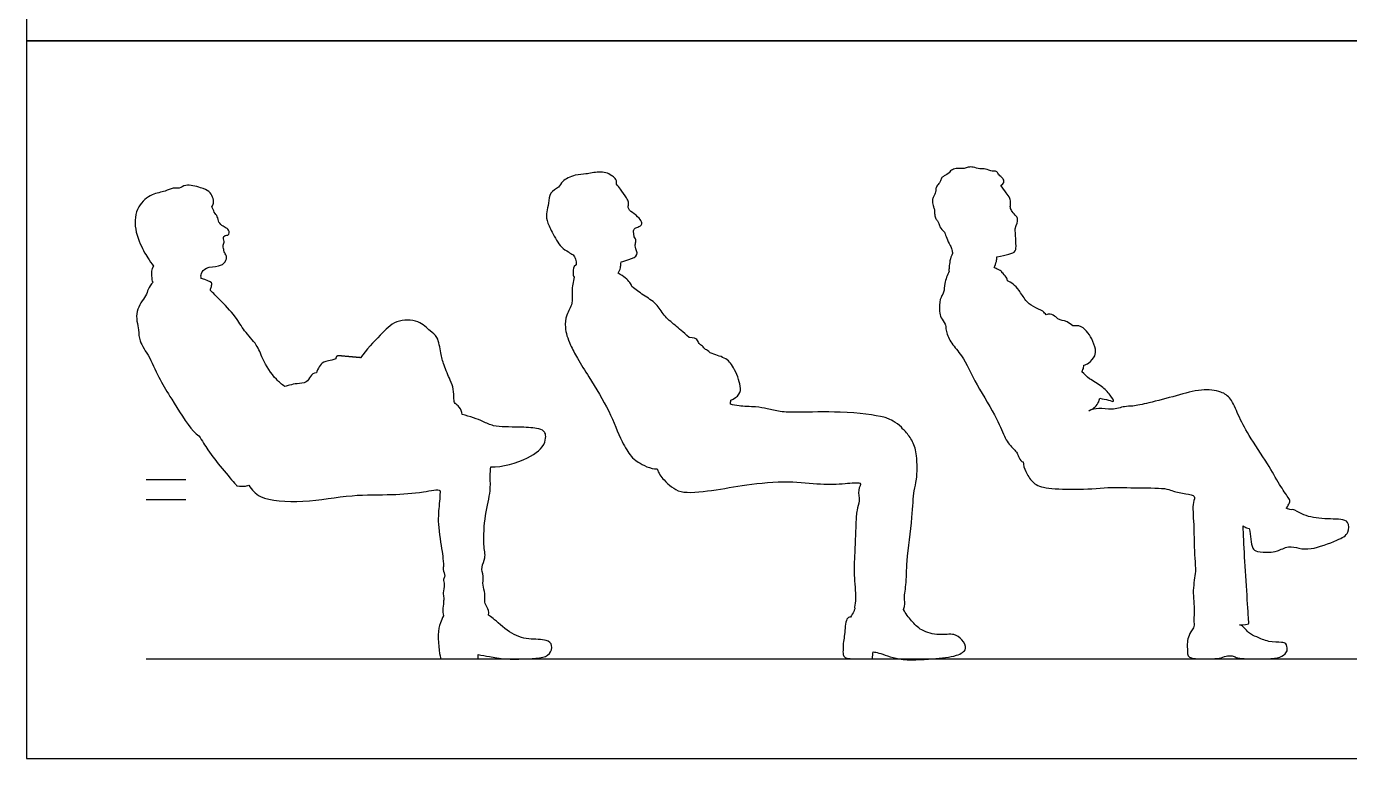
# Model space of a CAD drawing. Header units: millimetres. Extents: x 11.2 to 50.9, y -0.3 to 14.1.
# Drawn here: x 29.382 to 32.754, y 0.177 to 2.042 of the extents above; entities that cross this region are included whole.
import ezdxf

# ---------------------------------------------------------------- set-up
doc = ezdxf.new("R2010")
doc.units = ezdxf.units.MM
for name, color, linetype, true_color in [('AG-DIAGRAM', 7, 'Continuous', 0xfecc66), ('AG-GUIDE', 7, 'Continuous', 0xcccccc), ('AG-OUTLINE', 7, 'Continuous', 0x8000ff), ('X-VPRT', 6, 'Continuous', 0xff00ff)]:
    doc.layers.add(name, color=color, linetype=linetype, true_color=true_color)

msp = doc.modelspace()

# ---------------------------------------------------------------- linework, layer by layer
at = {"layer": 'AG-DIAGRAM'}
msp.add_line((29.6864, 0.4311), (38.5256, 0.4311), dxfattribs=at)
at = {"layer": 'AG-GUIDE'}
for p, q in [((29.6864, 0.8883), (29.788, 0.8883)), ((29.6864, 0.8375), (29.788, 0.8375))]:
    msp.add_line(p, q, dxfattribs=at)
at = {"layer": 'AG-OUTLINE'}
for points, knots in [([(30.8857, 1.6404), (30.8879, 1.6538), (30.8716, 1.6624), (30.8598, 1.6725), (30.8229, 1.6705), (30.808, 1.6656), (30.7796, 1.6661), (30.7464, 1.6493), (30.7397, 1.6318), (30.7137, 1.6203), (30.7136, 1.5914), (30.7068, 1.5705), (30.7068, 1.547), (30.7212, 1.5186), (30.7425, 1.4786), (30.7622, 1.469), (30.771, 1.4622), (30.7749, 1.4607)], [4.518175, 4.518175, 4.518175, 4.518175, 4.784738, 5.025477, 5.366177, 5.604092, 5.910167, 6.257349, 6.503253, 6.792342, 7.092113, 7.366822, 7.638807, 7.971613, 8.361738, 8.6328, 8.845712, 8.845712, 8.845712, 8.845712]), ([(31.8657, 1.6376), (31.8744, 1.6427), (31.8734, 1.652), (31.8673, 1.6588), (31.8583, 1.6653), (31.8546, 1.6753), (31.8428, 1.6716), (31.8264, 1.6813), (31.8119, 1.6776), (31.7953, 1.6849), (31.782, 1.6846), (31.7719, 1.6791), (31.7599, 1.6812), (31.7482, 1.6809), (31.7364, 1.675), (31.7343, 1.6693), (31.7208, 1.6614), (31.7146, 1.6582), (31.7119, 1.6489), (31.7077, 1.6418), (31.6999, 1.6343), (31.6992, 1.6251), (31.6998, 1.6207), (31.6935, 1.608), (31.69, 1.6007), (31.692, 1.5858), (31.6959, 1.5783), (31.6964, 1.5688), (31.6971, 1.557), (31.7021, 1.5485), (31.7075, 1.5424), (31.7084, 1.5317), (31.7205, 1.5199), (31.723, 1.5167), (31.7286, 1.4969), (31.7365, 1.4847)], [6.356434, 6.356434, 6.356434, 6.356434, 6.548456, 6.727409, 6.921399, 7.092533, 7.277735, 7.525324, 7.74667, 7.990131, 8.199221, 8.391526, 8.590356, 8.793342, 8.995208, 9.138624, 9.363442, 9.518763, 9.691816, 9.861565, 10.051647, 10.220191, 10.343926, 10.556761, 10.729908, 10.948298, 11.11854, 11.295438, 11.49637, 11.676664, 11.837463, 12.028028, 12.257669, 12.387302, 12.695814, 12.695814, 12.695814, 12.695814]), ([(29.8545, 1.5831), (29.8563, 1.5859), (29.8595, 1.5923), (29.857, 1.6083), (29.8477, 1.6237), (29.8257, 1.6322), (29.7876, 1.642), (29.772, 1.6282), (29.7543, 1.6324), (29.7347, 1.6208), (29.7002, 1.617), (29.6613, 1.5848), (29.654, 1.5261), (29.6793, 1.4714), (29.6902, 1.4533), (29.7004, 1.4383), (29.7056, 1.4316)], [-4.13009, -4.13009, -4.13009, -4.13009, -3.950304, -3.727776, -3.494908, -3.217137, -2.868058, -2.624983, -2.398393, -2.13503, -1.803556, -1.416229, -0.98656, -0.552532, -0.28868, 0, 0, 0, 0]), ([(30.8972, 1.4425), (30.9038, 1.4438), (30.9196, 1.449), (30.9443, 1.4584), (30.9314, 1.4803), (30.935, 1.4907), (30.9348, 1.5012), (30.9304, 1.5065), (30.9293, 1.5155), (30.9288, 1.5242), (30.9345, 1.5305), (30.9456, 1.5324), (30.9517, 1.5395), (30.9469, 1.5521), (30.9316, 1.5645), (30.9152, 1.5764), (30.9153, 1.5844), (30.9173, 1.5953), (30.9116, 1.6063), (30.8955, 1.628), (30.8891, 1.6362), (30.8857, 1.6404)], [0.405088, 0.405088, 0.405088, 0.405088, 0.608172, 0.885636, 1.132297, 1.319919, 1.495313, 1.639264, 1.807533, 1.971442, 2.125778, 2.313003, 2.470112, 2.661305, 2.919389, 3.165962, 3.315001, 3.494585, 3.692886, 3.983739, 4.211231, 4.211231, 4.211231, 4.211231]), ([(31.9021, 1.5272), (31.9106, 1.5508), (31.9049, 1.5588), (31.8944, 1.5705), (31.8883, 1.5807), (31.8906, 1.5912), (31.8893, 1.6055), (31.8781, 1.6188), (31.8701, 1.6314), (31.8657, 1.6376)], [0, 0, 0, 0, 0.290401, 0.611249, 0.875733, 1.129544, 1.421443, 1.750641, 2.130211, 2.130211, 2.130211, 2.130211]), ([(29.8272, 1.4005), (29.8263, 1.4046), (29.8258, 1.4139), (29.8397, 1.431), (29.8713, 1.4296), (29.8895, 1.4405), (29.8933, 1.458), (29.8873, 1.4629), (29.8843, 1.4746), (29.8816, 1.4846), (29.8876, 1.4948), (29.8829, 1.5006), (29.8846, 1.5104), (29.8954, 1.5096), (29.8991, 1.5164), (29.8972, 1.5237), (29.8929, 1.5279), (29.8825, 1.5329), (29.8704, 1.543), (29.8695, 1.5588), (29.8606, 1.5669), (29.8564, 1.5785), (29.8545, 1.5831)], [-8.375519, -8.375519, -8.375519, -8.375519, -8.173247, -7.925208, -7.610764, -7.354749, -7.135015, -6.986069, -6.792309, -6.608133, -6.425573, -6.27928, -6.12186, -5.950769, -5.806626, -5.656729, -5.52064, -5.328458, -5.106373, -4.891537, -4.67747, -4.511493, -4.511493, -4.511493, -4.511493]), ([(31.8555, 1.4556), (31.868, 1.4577), (31.8844, 1.4619), (31.9052, 1.4676), (31.9044, 1.4806), (31.9021, 1.5272)], [1.00438, 1.00438, 1.00438, 1.00438, 1.68325, 2.236922, 2.723276, 2.723276, 2.723276, 2.723276]), ([(31.7365, 1.4847), (31.7381, 1.4811), (31.7406, 1.4737), (31.742, 1.4672), (31.7425, 1.464)], [0, 0, 0, 0, 0.1917833, 0.3678194, 0.3678194, 0.3678194, 0.3678194]), ([(30.7749, 1.4607), (30.7777, 1.4573), (30.7822, 1.4496), (30.7831, 1.4398), (30.7826, 1.4351)], [0, 0, 0, 0, 0.2028644, 0.4158582, 0.4158582, 0.4158582, 0.4158582]), ([(31.7425, 1.464), (31.7352, 1.4514), (31.7342, 1.4305), (31.7323, 1.4204), (31.7339, 1.4185)], [-0.6506344, -0.6506344, -0.6506344, -0.6506344, -0.2522048, 0, 0, 0, 0]), ([(31.848, 1.4281), (31.8506, 1.433), (31.8544, 1.4437), (31.8553, 1.4517), (31.8555, 1.4556)], [0, 0, 0, 0, 0.229678, 0.4234043, 0.4234043, 0.4234043, 0.4234043]), ([(29.7056, 1.4316), (29.699, 1.4235), (29.7014, 1.4076), (29.7008, 1.3931), (29.7042, 1.3911)], [-0.5441928, -0.5441928, -0.5441928, -0.5441928, -0.2492444, 0, 0, 0, 0]), ([(30.7826, 1.4351), (30.7743, 1.4297), (30.7762, 1.4168), (30.7745, 1.4061), (30.7776, 1.404)], [-0.5326472, -0.5326472, -0.5326472, -0.5326472, -0.2508024, 0, 0, 0, 0]), ([(30.8898, 1.4141), (30.8925, 1.4182), (30.8965, 1.427), (30.8962, 1.4349), (30.8972, 1.4425)], [0, 0, 0, 0, 0.2847217, 0.5201573, 0.5201573, 0.5201573, 0.5201573]), ([(31.7339, 1.4185), (31.729, 1.4087), (31.7209, 1.3887), (31.7216, 1.3643), (31.708, 1.3482), (31.7089, 1.3165), (31.7111, 1.3), (31.7225, 1.2878), (31.7253, 1.2764), (31.7258, 1.2619), (31.7395, 1.2323), (31.7691, 1.2037), (31.8032, 1.1269), (31.8552, 1.0475), (31.8745, 0.9947), (31.8862, 0.9787), (31.8981, 0.9654), (31.9075, 0.9553), (31.9106, 0.9436), (31.9183, 0.9332), (31.9218, 0.9334)], [0, 0, 0, 0, 0.320569, 0.58933, 0.838733, 1.147436, 1.378478, 1.624323, 1.703851, 1.867041, 2.190257, 2.547649, 3.060264, 3.620592, 4.030874, 4.273708, 4.506663, 4.711104, 4.913377, 5.121579, 5.121579, 5.121579, 5.121579]), ([(31.8675, 1.4153), (31.8697, 1.4181), (31.8631, 1.4209), (31.852, 1.4262), (31.848, 1.4281)], [-1.775078, -1.775078, -1.775078, -1.775078, -1.5394922, -1.4254056, -1.4254056, -1.4254056, -1.4254056]), ([(29.7042, 1.3911), (29.6995, 1.3854), (29.6904, 1.3725), (29.6873, 1.3549), (29.6545, 1.3174), (29.6697, 1.269), (29.6668, 1.2416), (29.6858, 1.2141), (29.6952, 1.1991), (29.7036, 1.1794), (29.7235, 1.138), (29.7503, 1.0955), (29.7964, 1.0203), (29.8167, 1.0023), (29.8209, 0.9996)], [-12.329349, -12.329349, -12.329349, -12.329349, -12.061659, -11.821641, -11.438225, -11.048477, -10.745551, -10.376534, -10.376534, -10.376534, -9.959095, -9.525886, -8.964316, -8.812875, -8.812875, -8.812875, -8.812875]), ([(29.8504, 1.37), (29.8513, 1.3737), (29.8535, 1.3824), (29.8562, 1.3913), (29.8394, 1.3961), (29.8272, 1.4005)], [-2.1955351, -2.1955351, -2.1955351, -2.1955351, -2.0856371, -1.9131686, -1.6100835, -1.6100835, -1.6100835, -1.6100835]), ([(30.7776, 1.404), (30.7751, 1.392), (30.7703, 1.3679), (30.7756, 1.3364), (30.7567, 1.3075), (30.7528, 1.2741), (30.7634, 1.2388), (30.7872, 1.1941), (30.8235, 1.1358), (30.8677, 1.0653), (30.8963, 0.9868), (30.9219, 0.9467), (30.9384, 0.933), (30.9719, 0.9143), (30.9896, 0.9149)], [0, 0, 0, 0, 0.355179, 0.679407, 1.01279, 1.341978, 1.743784, 1.984812, 2.310277, 2.898913, 3.436283, 3.822495, 4.106822, 4.497325, 4.497325, 4.497325, 4.497325]), ([(30.9251, 1.3795), (30.9237, 1.3834), (30.9185, 1.3939), (30.9046, 1.4051), (30.8898, 1.4141)], [-1.9611534, -1.9611534, -1.9611534, -1.9611534, -1.7942619, -1.4436563, -1.4436563, -1.4436563, -1.4436563]), ([(31.882, 1.3941), (31.8821, 1.3945), (31.8822, 1.3972), (31.8794, 1.4042), (31.8721, 1.4124), (31.8675, 1.4153)], [-0.4233092, -0.4233092, -0.4233092, -0.4233092, -0.3929438, -0.2271515, 0, 0, 0, 0]), ([(31.9288, 1.3438), (31.9232, 1.3528), (31.9111, 1.3715), (31.8976, 1.3865), (31.8871, 1.392), (31.882, 1.3941)], [-0.7637882, -0.7637882, -0.7637882, -0.7637882, -0.4928268, -0.227395, 0, 0, 0, 0]), ([(30.0401, 1.1248), (30.0326, 1.1303), (30.0107, 1.1479), (29.9822, 1.195), (29.971, 1.2317), (29.9348, 1.2667), (29.9164, 1.3035), (29.8734, 1.3467), (29.8584, 1.3623), (29.8504, 1.37)], [8.281501, 8.281501, 8.281501, 8.281501, 8.501785, 8.951356, 9.306364, 9.696164, 10.069653, 10.506703, 10.834099, 10.834099, 10.834099, 10.834099]), ([(31.0711, 1.2502), (31.0548, 1.2645), (31.0352, 1.2811), (31.0053, 1.3051), (30.989, 1.3374), (30.9533, 1.3573), (30.9347, 1.3723), (30.9251, 1.3795)], [-1.798716, -1.798716, -1.798716, -1.798716, -1.429587, -1.069837, -0.7222, -0.3532, 0, 0, 0, 0]), ([(31.9811, 1.3077), (31.9776, 1.3108), (31.9737, 1.3186), (31.9463, 1.3273), (31.9347, 1.3381), (31.9288, 1.3438)], [-0.76196, -0.76196, -0.76196, -0.76196, -0.5692169, -0.2779226, 0, 0, 0, 0]), ([(30.4926, 1.0535), (30.4916, 1.0603), (30.4869, 1.0739), (30.4727, 1.081), (30.4707, 1.0941), (30.4711, 1.1195), (30.4616, 1.1414), (30.4449, 1.1801), (30.4372, 1.2091), (30.4318, 1.2527), (30.4092, 1.2661), (30.3818, 1.296), (30.3212, 1.2958), (30.2828, 1.2552), (30.2477, 1.2192), (30.2332, 1.1984)], [-4.24713, -4.24713, -4.24713, -4.24713, -3.98869, -3.775127, -3.578374, -3.297183, -3.014043, -2.650642, -2.326127, -1.964993, -1.683566, -1.331864, -0.916149, -0.496342, 0, 0, 0, 0]), ([(32.0492, 1.2792), (32.0448, 1.2828), (32.0282, 1.2948), (32.0122, 1.2913), (31.9957, 1.3135), (31.9811, 1.3077)], [-0.9296929, -0.9296929, -0.9296929, -0.9296929, -0.7880838, -0.5195881, -0.2674164, -0.2674164, -0.2674164, -0.2674164]), ([(31.1248, 1.2105), (31.1193, 1.2174), (31.1111, 1.2181), (31.1057, 1.2289), (31.0942, 1.2329), (31.0928, 1.2472), (31.0824, 1.2483), (31.0711, 1.2502)], [-1.671144, -1.671144, -1.671144, -1.671144, -1.453041, -1.233499, -1.013808, -0.789482, -0.540774, -0.540774, -0.540774, -0.540774]), ([(32.077, 1.1796), (32.0814, 1.1808), (32.0902, 1.1837), (32.1068, 1.2032), (32.1076, 1.2203), (32.0977, 1.2473), (32.0849, 1.2668), (32.068, 1.2807), (32.0544, 1.2802), (32.0492, 1.2792)], [-2.458943, -2.458943, -2.458943, -2.458943, -2.252069, -1.979115, -1.750065, -1.454585, -1.179595, -0.90982, -0.738963, -0.738963, -0.738963, -0.738963]), ([(30.1702, 1.1952), (30.1551, 1.1905), (30.1383, 1.1895), (30.1274, 1.1754), (30.1222, 1.1651), (30.1208, 1.1596)], [-0.8249964, -0.8249964, -0.8249964, -0.8249964, -0.5115866, -0.2586741, 0, 0, 0, 0]), ([(31.1769, 1.0906), (31.1851, 1.0931), (31.2009, 1.1045), (31.2039, 1.1269), (31.1854, 1.1755), (31.1656, 1.1982), (31.1364, 1.2064), (31.1248, 1.2105)], [-4.02769, -4.02769, -4.02769, -4.02769, -3.74196, -3.484037, -3.08591, -2.75639, -2.463661, -2.463661, -2.463661, -2.463661]), ([(30.1208, 1.1596), (30.113, 1.1598), (30.1045, 1.1509), (30.0966, 1.1333), (30.0705, 1.1324), (30.0562, 1.1298), (30.0443, 1.1261), (30.0401, 1.1248)], [-4.890575, -4.890575, -4.890575, -4.890575, -4.657432, -4.410298, -4.129516, -3.868208, -3.739354, -3.739354, -3.739354, -3.739354]), ([(32.072, 1.1626), (32.073, 1.1643), (32.0757, 1.1696), (32.0769, 1.1758), (32.077, 1.1796)], [2.6083959, 2.6083959, 2.6083959, 2.6083959, 2.6863026, 2.8349584, 2.8349584, 2.8349584, 2.8349584]), ([(32.1177, 1.095), (32.1251, 1.0935), (32.1379, 1.092), (32.1579, 1.0831), (32.1422, 1.1061), (32.1237, 1.1261), (32.0905, 1.1438), (32.0781, 1.1563), (32.072, 1.1626)], [-1.640274, -1.640274, -1.640274, -1.640274, -1.373265, -1.173277, -0.938249, -0.626382, -0.287482, 0, 0, 0, 0]), ([(32.5929, 0.8147), (32.5957, 0.8185), (32.5999, 0.8256), (32.6035, 0.8328), (32.5967, 0.8435), (32.5735, 0.8777), (32.5459, 0.9289), (32.497, 0.9997), (32.4705, 1.0503), (32.4533, 1.095), (32.4266, 1.114), (32.374, 1.1197), (32.3127, 1.1011), (32.2447, 1.0838), (32.2022, 1.0741), (32.1806, 1.0752), (32.1478, 1.0639), (32.1154, 1.0716), (32.098, 1.0662), (32.0898, 1.0633)], [-5.799598, -5.799598, -5.799598, -5.799598, -5.644966, -5.48522, -5.302473, -4.950197, -4.510863, -3.99068, -3.559244, -3.183241, -2.875944, -2.480717, -2.025411, -1.549622, -1.18708, -0.930451, -0.607531, -0.286422, 0, 0, 0, 0]), ([(31.6147, 1.0173), (31.6121, 1.0233), (31.5833, 1.0414), (31.5638, 1.0495), (31.47, 1.0626), (31.3506, 1.0589), (31.3035, 1.0599), (31.2704, 1.0685), (31.2418, 1.0736), (31.1977, 1.0746), (31.1832, 1.0779), (31.1759, 1.0799)], [-3.589517, -3.589517, -3.589517, -3.589517, -3.439903, -3.11545, -2.332777, -1.717032, -1.320022, -0.958525, -0.632909, -0.268052, 0, 0, 0, 0]), ([(32.0898, 1.0633), (32.0935, 1.0651), (32.1057, 1.0717), (32.1144, 1.0816), (32.1177, 1.095)], [6.8545572, 6.8545572, 6.8545572, 6.8545572, 7.0041358, 7.3743825, 7.3743825, 7.3743825, 7.3743825]), ([(30.7027, 0.9829), (30.7075, 0.9995), (30.7012, 1.014), (30.6801, 1.0196), (30.6365, 1.022), (30.571, 1.0217), (30.5462, 1.0367), (30.512, 1.0491), (30.4926, 1.0535)], [0, 0, 0, 0, 0.217458, 0.47557, 0.867393, 1.32764, 1.642217, 2.056929, 2.056929, 2.056929, 2.056929]), ([(31.6171, 0.5564), (31.6229, 0.5691), (31.6169, 0.5822), (31.6255, 0.6226), (31.6241, 0.6819), (31.6403, 0.7884), (31.6424, 0.8593), (31.6522, 0.8872), (31.6527, 0.9495), (31.6426, 0.9839), (31.6259, 1.0068), (31.6174, 1.0152), (31.6147, 1.0173)], [7.377893, 7.377893, 7.377893, 7.377893, 7.618181, 7.983921, 8.44397, 9.064423, 9.552093, 9.871994, 10.327421, 10.687489, 11.016084, 11.147052, 11.147052, 11.147052, 11.147052]), ([(29.8209, 0.9996), (29.8293, 0.9867), (29.8489, 0.9549), (29.8769, 0.9198), (29.9143, 0.8762), (29.9188, 0.8701), (29.937, 0.8702), (29.9482, 0.8732)], [3.350293, 3.350293, 3.350293, 3.350293, 3.620747, 4.067354, 4.479272, 4.628326, 4.924599, 4.924599, 4.924599, 4.924599]), ([(30.5651, 0.9204), (30.5949, 0.9187), (30.6598, 0.9384), (30.6969, 0.967), (30.7027, 0.9829)], [-4.0871796, -4.0871796, -4.0871796, -4.0871796, -3.5327592, -3.092746, -3.092746, -3.092746, -3.092746]), ([(30.559, 0.5426), (30.5615, 0.5529), (30.5557, 0.5624), (30.5481, 0.575), (30.5521, 0.5981), (30.5435, 0.6185), (30.5474, 0.6416), (30.5391, 0.6652), (30.5541, 0.6886), (30.5448, 0.7219), (30.5502, 0.8012), (30.566, 0.8575), (30.5629, 0.8957), (30.5645, 0.9124), (30.5651, 0.9204)], [8.249701, 8.249701, 8.249701, 8.249701, 8.472702, 8.695409, 8.969988, 9.243012, 9.521847, 9.80431, 10.093652, 10.426828, 10.875817, 11.328241, 11.683831, 11.970448, 11.970448, 11.970448, 11.970448]), ([(30.9896, 0.9149), (30.9914, 0.9054), (31.0072, 0.8854), (31.019, 0.8745), (31.0261, 0.8695)], [-0.6040921, -0.6040921, -0.6040921, -0.6040921, -0.2874376, 0, 0, 0, 0]), ([(31.9218, 0.9334), (31.9229, 0.9248), (31.9273, 0.9078), (31.9457, 0.8792), (31.9807, 0.86), (32.0882, 0.8632), (32.1381, 0.8673)], [0, 0, 0, 0, 0.28929, 0.604419, 0.952883, 1.656374, 1.656374, 1.656374, 1.656374]), ([(31.0261, 0.8695), (31.0336, 0.8644), (31.0496, 0.8512), (31.1334, 0.8598), (31.2164, 0.8756), (31.3229, 0.8858), (31.405, 0.8749), (31.4657, 0.8766), (31.5161, 0.8832), (31.499, 0.8642), (31.5071, 0.8333), (31.4967, 0.8093), (31.4961, 0.7738), (31.4924, 0.6908), (31.4901, 0.6402), (31.4977, 0.5809), (31.4916, 0.5644), (31.4932, 0.5586)], [0, 0, 0, 0, 0.295242, 0.798063, 1.339358, 1.925469, 2.441092, 2.901845, 3.288729, 3.634456, 3.945984, 4.227274, 4.565491, 5.080323, 5.505585, 5.939625, 6.181904, 6.181904, 6.181904, 6.181904]), ([(29.9482, 0.8732), (29.9567, 0.8622), (29.9755, 0.8348), (30.0919, 0.8279), (30.2092, 0.8507), (30.3118, 0.8482), (30.3859, 0.8542), (30.4389, 0.8652), (30.4355, 0.8529), (30.4355, 0.843), (30.433, 0.8175), (30.4288, 0.7704), (30.4431, 0.6977), (30.4429, 0.6824), (30.4461, 0.6683), (30.4419, 0.659), (30.451, 0.6416), (30.4423, 0.6337), (30.449, 0.6201), (30.4424, 0.5996), (30.4459, 0.5868), (30.4447, 0.5755), (30.4428, 0.5553), (30.4424, 0.5484), (30.4448, 0.5406)], [0, 0, 0, 0, 0.371969, 0.9714, 1.618369, 2.197898, 2.715419, 3.090165, 3.23646, 3.417744, 3.701201, 4.108922, 4.526664, 4.751613, 4.958833, 5.140287, 5.37934, 5.55301, 5.762495, 6.026854, 6.232052, 6.427376, 6.685467, 6.868648, 6.868648, 6.868648, 6.868648]), ([(32.1381, 0.8673), (32.1639, 0.8676), (32.2163, 0.8668), (32.2886, 0.8667), (32.3041, 0.8571), (32.3354, 0.8518), (32.3635, 0.8478), (32.3525, 0.8269), (32.3583, 0.7719), (32.3579, 0.6877), (32.3638, 0.6544), (32.3525, 0.6071), (32.3606, 0.5532), (32.3564, 0.5302), (32.3583, 0.5189)], [-12.056639, -12.056639, -12.056639, -12.056639, -11.589201, -11.096937, -10.855846, -10.526424, -10.252522, -10.026211, -9.589915, -9.055908, -8.717741, -8.324988, -7.937011, -7.640166, -7.640166, -7.640166, -7.640166]), ([(32.4985, 0.7636), (32.4999, 0.7542), (32.5035, 0.7348), (32.5051, 0.7122), (32.5192, 0.7023), (32.5494, 0.7027), (32.5703, 0.7037), (32.5979, 0.7207), (32.6261, 0.7121), (32.6574, 0.7083), (32.7216, 0.7322), (32.7542, 0.7488), (32.7522, 0.782), (32.73, 0.7879), (32.6745, 0.7866), (32.6298, 0.7986), (32.6102, 0.8142), (32.605, 0.8104)], [-5.778004, -5.778004, -5.778004, -5.778004, -5.518433, -5.242808, -5.024909, -4.717712, -4.451756, -4.140799, -3.844117, -3.525196, -3.053551, -2.719156, -2.436295, -2.188087, -1.763087, -1.358582, -1.088575, -1.088575, -1.088575, -1.088575]), ([(32.605, 0.8104), (32.6032, 0.8111), (32.5995, 0.8123), (32.5951, 0.8139), (32.5929, 0.8147)], [-0.2841593, -0.2841593, -0.2841593, -0.2841593, -0.1483172, 0, 0, 0, 0]), ([(32.474, 0.5178), (32.4862, 0.5183), (32.498, 0.5186), (32.4968, 0.5291), (32.4875, 0.677), (32.4834, 0.7477), (32.4829, 0.7703)], [-6.800391, -6.800391, -6.800391, -6.800391, -6.540645, -6.403405, -5.699369, -5.317465, -5.317465, -5.317465, -5.317465]), ([(32.4829, 0.7703), (32.4855, 0.768), (32.4901, 0.765), (32.4961, 0.7638), (32.4985, 0.7636)], [-7.0593828, -7.0593828, -7.0593828, -7.0593828, -6.8777391, -6.7722597, -6.7722597, -6.7722597, -6.7722597]), ([(30.4448, 0.5406), (30.4415, 0.5344), (30.4353, 0.5219), (30.4276, 0.4837), (30.4362, 0.4339), (30.438, 0.4311), (30.4724, 0.4311), (30.5027, 0.4311), (30.533, 0.4311), (30.5329, 0.4348), (30.5328, 0.4386), (30.5327, 0.4423), (30.5423, 0.4402), (30.5633, 0.4365), (30.6041, 0.4287), (30.6882, 0.4315), (30.716, 0.4401), (30.7243, 0.4666), (30.7064, 0.4823), (30.6592, 0.4787), (30.6132, 0.4953), (30.5719, 0.5344), (30.563, 0.5397), (30.559, 0.5426)], [0, 0, 0, 0, 0.260628, 0.611128, 1.327545, 1.327545, 1.327545, 1.869865, 1.869865, 1.869865, 2.060775, 2.060775, 2.060775, 2.369596, 2.744699, 3.267004, 3.564633, 3.829105, 4.075551, 4.456941, 4.86613, 5.284698, 5.503894, 5.503894, 5.503894, 5.503894]), ([(31.4824, 0.5376), (31.4788, 0.5376), (31.4685, 0.5336), (31.4681, 0.4921), (31.4635, 0.4767), (31.4632, 0.4531), (31.4625, 0.4395), (31.471, 0.432), (31.4867, 0.4312), (31.5209, 0.4306), (31.5381, 0.4316), (31.5386, 0.4371), (31.5391, 0.4431), (31.5396, 0.449), (31.5446, 0.448), (31.5557, 0.4467), (31.6084, 0.4247), (31.6902, 0.431), (31.7493, 0.4357), (31.7827, 0.4547), (31.7667, 0.4813), (31.7461, 0.4971), (31.7075, 0.4895), (31.662, 0.5012), (31.6374, 0.5278), (31.623, 0.5464), (31.6171, 0.5564)], [0.214368, 0.214368, 0.214368, 0.214368, 0.38862, 0.740397, 0.983509, 1.252486, 1.453747, 1.61398, 1.837997, 2.245668, 2.245668, 2.245668, 2.484778, 2.484778, 2.484778, 2.704028, 3.11673, 3.637278, 4.079326, 4.38227, 4.658642, 4.937617, 5.282909, 5.66394, 5.999449, 6.331887, 6.331887, 6.331887, 6.331887]), ([(31.4932, 0.5586), (31.4923, 0.5564), (31.4893, 0.5496), (31.4853, 0.5422), (31.4824, 0.5376)], [-0.335382, -0.335382, -0.335382, -0.335382, -0.2289338, 0, 0, 0, 0]), ([(32.3563, 0.5104), (32.3455, 0.4959), (32.3387, 0.4742), (32.3414, 0.4515), (32.3409, 0.4378), (32.3521, 0.4318), (32.3746, 0.4308), (32.422, 0.4306), (32.4382, 0.4385), (32.4554, 0.4396), (32.4658, 0.4339), (32.4867, 0.4306), (32.5343, 0.4311), (32.5695, 0.4315), (32.591, 0.4418), (32.5969, 0.4546), (32.5929, 0.4712), (32.58, 0.4737), (32.5472, 0.4729), (32.5179, 0.4874), (32.4957, 0.495), (32.4826, 0.516), (32.474, 0.5178)], [6.914786, 6.914786, 6.914786, 6.914786, 7.234182, 7.521909, 7.725133, 7.911388, 8.195429, 8.59987, 8.853374, 9.084862, 9.282669, 9.547238, 9.957157, 10.313342, 10.585744, 10.797704, 11.021497, 11.218691, 11.553947, 11.891104, 12.177968, 12.49976, 12.49976, 12.49976, 12.49976]), ([(32.3583, 0.5189), (32.3581, 0.5181), (32.3575, 0.515), (32.3568, 0.5124), (32.3563, 0.5104)], [-0.1908548, -0.1908548, -0.1908548, -0.1908548, -0.1401886, 0, 0, 0, 0])]:
    msp.add_open_spline(points, degree=3, knots=knots, dxfattribs=at)
msp.add_rational_spline([(30.2332, 1.1984), (30.2148, 1.2001), (30.1963, 1.2017), (30.1778, 1.2034), (30.1758, 1.2036), (30.174, 1.203), (30.1725, 1.2016), (30.171, 1.2003), (30.1702, 1.1985), (30.1702, 1.1965), (30.1702, 1.1961), (30.1702, 1.1956), (30.1702, 1.1952)], [1, 1, 1, 1, 0.943277401992, 0.943277401992, 1, 0.943277401992, 0.943277401992, 1, 1, 1, 1], degree=3, knots=[1.0218788, 1.0218788, 1.0218788, 1.0218788, 1.3593939, 1.3593939, 1.3593939, 1.3780079, 1.3780079, 1.3780079, 1.3966219, 1.3966219, 1.3966219, 1.4224032, 1.4224032, 1.4224032, 1.4224032], dxfattribs=at)
msp.add_open_spline([(31.1759, 1.0799), (31.1764, 1.0834), (31.1767, 1.087), (31.1769, 1.0906)], degree=3, dxfattribs=at)
at = {"layer": 'X-VPRT'}
for points in [[(29.3816, 3.8347), (29.3816, 2.0059), (38.8304, 2.0059), (38.8304, 3.8347)], [(29.3816, 2.0059), (29.3816, 0.1771), (38.8304, 0.1771), (38.8304, 2.0059)]]:
    msp.add_lwpolyline(points, close=True, dxfattribs=at)

doc.saveas('drawing.dxf')
